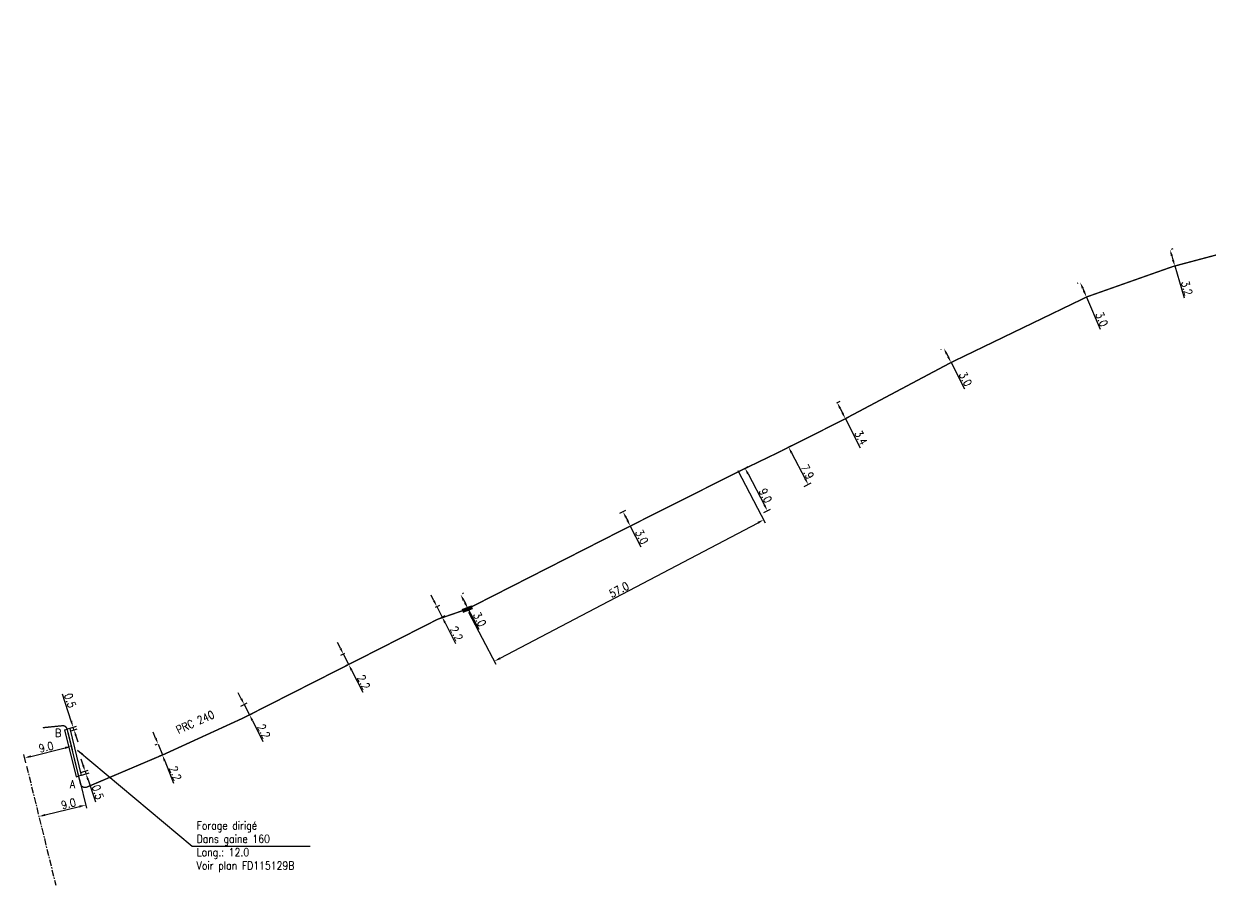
# Model space of a CAD drawing. Header units: millimetres. Extents: x 114996 to 116000, y 129210 to 129989.
# Drawn here: x 114996.4 to 115218.7, y 129210.3 to 129371.8 of the extents above; entities that cross this region are included whole.
import ezdxf
from ezdxf.enums import TextEntityAlignment as Align

# ---------------------------------------------------------------- set-up
doc = ezdxf.new("R2010")
doc.units = ezdxf.units.MM
doc.header["$PDMODE"] = 34
doc.linetypes.add('CENTER', pattern=[2, 1.25, -0.25, 0.25, -0.25])
doc.layers.get('0').update_dxf_attribs({"linetype": 'CONTINUOUS'})
doc.layers.get('DEFPOINTS').update_dxf_attribs({"linetype": 'CONTINUOUS'})
for name, color, linetype in [('M_110', 1, 'M_ST_10'), ('M_300', 7, 'CONTINUOUS'), ('M_400', 7, 'CONTINUOUS')]:
    doc.layers.add(name, color=color, linetype=linetype)
doc.styles.add('M_ROMANS', font='ROMANS.shx', dxfattribs={"width": 0.75})
doc.styles.get("Standard").update_dxf_attribs({"font": 'romans.shx', "width": 0.85})
doc.linetypes.add('M_ST_10', pattern='A,5,-0.3,["++",Standard,S=1,R=0,X=0,Y=-0.5],-2.8', length=8.1)
doc.dimstyles.get("Standard").update_dxf_attribs({"dimtxt": 1.5, "dimasz": 1.2, "dimexe": 0.625, "dimexo": 0.625, "dimgap": 0.25, "dimtad": 1, "dimdec": 1, "dimzin": 0, "dimdsep": 46, "dimtxsty": 'Standard', "dimcen": -0.5, "dimadec": 0, "dimazin": 0, "dimtfac": 1, "dimtdec": 1, "dimtmove": 0, "dimatfit": 3, "dimfxl": 0, "dimtolj": 1, "dimtzin": 0, "dimarcsym": 0})

# ---------------------------------------------------------------- blocks, each defined once
blk = doc.blocks.new('M_300_03')
at = {"color": 0, "linetype": 'Continuous'}
blk.add_solid([(-1, 0.75), (-1, 0), (1, 0.75), (1, 0)], dxfattribs=at)
at = {"color": 0, "linetype": 'Continuous', "style": 'M_ROMANS', "width": 0.75, "flags": 3}
for tag, p in [('DEF_LEG', (0, -4.625)), ('DEF_COUP', (0, -7.125)), ('DEF_TYPE', (0, -9.625))]:
    blk.add_attdef(tag, text='', height=1.2, dxfattribs=at).set_placement(p, align=Align.MIDDLE)
blk = doc.blocks.new('*D32')
at = {"layer": 'DEFPOINTS', "color": 0, "linetype": 'Continuous', "transparency": 16777216}
for p in [(115006.71, 129230.73), (115008.03, 129225.34), (114999.27, 129223.19)]:
    blk.add_point(p, dxfattribs=at)
at = {"layer": 'M_400', "color": 0, "linetype": 'Continuous', "lineweight": -2, "transparency": 16777216}
for p, q in [((115006.86, 129230.13), (115008.18, 129224.73)), ((115000.43, 129223.48), (115006.86, 129225.06))]:
    blk.add_line(p, q, dxfattribs=at)
at = {"layer": 'M_400', "color": 0, "linetype": 'Continuous', "transparency": 16777216}
for points in [[(115006.82, 129225.25), (115006.91, 129224.86), (115008.03, 129225.34)], [(115000.39, 129223.67), (115000.48, 129223.28), (114999.27, 129223.19)]]:
    blk.add_solid(points, dxfattribs=at)
at = {"layer": 'M_400', "color": 0, "linetype": 'Continuous', "transparency": 16777216, "insert": (115004.81, 129225.58), "char_height": 1.5, "attachment_point": 5, "rotation": 13.7891}
blk.add_mtext('\\A1;9.0', dxfattribs=at)
blk = doc.blocks.new('*D33')
at = {"layer": 'DEFPOINTS', "color": 0, "linetype": 'Continuous', "transparency": 16777216}
for p in [(115004.55, 129239.56), (115005.34, 129236.33), (114996.95, 129232.63)]:
    blk.add_point(p, dxfattribs=at)
at = {"layer": 'M_400', "color": 0, "linetype": 'Continuous', "lineweight": -2, "transparency": 16777216}
for p, q in [((115004.7, 129238.95), (115005.49, 129235.72)), ((114996.8, 129233.24), (114996.42, 129234.79)), ((114997.74, 129234.46), (115004.18, 129236.05))]:
    blk.add_line(p, q, dxfattribs=at)
at = {"layer": 'M_400', "color": 0, "linetype": 'Continuous', "transparency": 16777216}
for points in [[(114997.69, 129234.66), (114997.78, 129234.27), (114996.57, 129234.18)], [(115004.13, 129236.24), (115004.23, 129235.85), (115005.34, 129236.33)]]:
    blk.add_solid(points, dxfattribs=at)
at = {"layer": 'M_400', "color": 0, "linetype": 'Continuous', "transparency": 16777216, "insert": (115000.62, 129236.2), "char_height": 1.5, "attachment_point": 5, "rotation": 13.7891}
blk.add_mtext('\\A1;9.0', dxfattribs=at)
blk = doc.blocks.new('*D104')
at = {"layer": 'DEFPOINTS', "color": 0, "linetype": 'Continuous', "transparency": 16777216}
for p in [(115210.86, 129329.34), (115211.19, 129329.44), (115211.76, 129326.27)]:
    blk.add_point(p, dxfattribs=at)
at = {"layer": 'M_110', "color": 0, "linetype": 'Continuous', "lineweight": -2, "transparency": 16777216}
for p, q in [((115211.46, 129329.52), (115211.79, 129329.61)), ((115211.53, 129328.29), (115211.75, 129327.52)), ((115212.09, 129326.37), (115213.84, 129320.41)), ((115212.36, 129326.45), (115212.69, 129326.54))]:
    blk.add_line(p, q, dxfattribs=at)
at = {"layer": 'M_110', "color": 0, "linetype": 'Continuous', "transparency": 16777216}
for points in [[(115211.72, 129328.34), (115211.33, 129328.23), (115211.19, 129329.44)], [(115211.94, 129327.58), (115211.56, 129327.46), (115212.09, 129326.37)]]:
    blk.add_solid(points, dxfattribs=at)
at = {"layer": 'M_110', "color": 0, "linetype": 'Continuous', "transparency": 16777216, "insert": (115214.35, 129322.22), "char_height": 1.5, "attachment_point": 5, "rotation": 286.3534}
blk.add_mtext('\\A1;3.2', dxfattribs=at)
blk = doc.blocks.new('*D105')
at = {"layer": 'DEFPOINTS', "color": 0, "linetype": 'Continuous', "transparency": 16777216}
for p in [(115194.36, 129323.3), (115194.51, 129323.36), (115195.68, 129320.6)]:
    blk.add_point(p, dxfattribs=at)
at = {"layer": 'M_110', "color": 0, "linetype": 'Continuous', "lineweight": -2, "transparency": 16777216}
for p, q in [((115193.93, 129323.12), (115193.79, 129323.06)), ((115194.83, 129322.2), (115195.07, 129321.65)), ((115195.11, 129320.36), (115194.96, 129320.3)), ((115195.54, 129320.54), (115198.1, 129314.53))]:
    blk.add_line(p, q, dxfattribs=at)
at = {"layer": 'M_110', "color": 0, "linetype": 'Continuous', "transparency": 16777216}
for points in [[(115195.02, 129322.28), (115194.65, 129322.12), (115194.36, 129323.3)], [(115195.25, 129321.72), (115194.88, 129321.57), (115195.54, 129320.54)]]:
    blk.add_solid(points, dxfattribs=at)
at = {"layer": 'M_110', "color": 0, "linetype": 'Continuous', "transparency": 16777216, "insert": (115198.4, 129316.38), "char_height": 1.5, "attachment_point": 5, "rotation": 293.0991}
blk.add_mtext('\\A1;3.0', dxfattribs=at)
blk = doc.blocks.new('*D106')
at = {"layer": 'DEFPOINTS', "color": 0, "linetype": 'Continuous', "transparency": 16777216}
for p in [(115168.81, 129310.94), (115168.84, 129310.96), (115170.2, 129308.29)]:
    blk.add_point(p, dxfattribs=at)
at = {"layer": 'M_110', "color": 0, "linetype": 'Continuous', "lineweight": -2, "transparency": 16777216}
for p, q in [((115168.28, 129310.68), (115168.25, 129310.66)), ((115169.35, 129309.87), (115169.63, 129309.34)), ((115169.65, 129308), (115169.61, 129307.99)), ((115170.17, 129308.27), (115172.7, 129303.31))]:
    blk.add_line(p, q, dxfattribs=at)
at = {"layer": 'M_110', "color": 0, "linetype": 'Continuous', "transparency": 16777216}
for points in [[(115169.53, 129309.96), (115169.17, 129309.78), (115168.81, 129310.94)], [(115169.8, 129309.43), (115169.45, 129309.25), (115170.17, 129308.27)]]:
    blk.add_solid(points, dxfattribs=at)
at = {"layer": 'M_110', "color": 0, "linetype": 'Continuous', "transparency": 16777216, "insert": (115172.87, 129305.18), "char_height": 1.5, "attachment_point": 5, "rotation": 296.9905}
blk.add_mtext('\\A1;3.0', dxfattribs=at)
blk = doc.blocks.new('*D107')
at = {"layer": 'DEFPOINTS', "color": 0, "linetype": 'Continuous', "transparency": 16777216}
for p in [(115148.22, 129300.46), (115148.83, 129300.77), (115149.76, 129297.43)]:
    blk.add_point(p, dxfattribs=at)
at = {"layer": 'M_110', "color": 0, "linetype": 'Continuous', "lineweight": -2, "transparency": 16777216}
for p, q in [((115148.78, 129300.74), (115149.38, 129301.05)), ((115149.37, 129299.7), (115149.82, 129298.81)), ((115150.32, 129297.71), (115150.93, 129298.02)), ((115150.37, 129297.74), (115153.15, 129292.28))]:
    blk.add_line(p, q, dxfattribs=at)
at = {"layer": 'M_110', "color": 0, "linetype": 'Continuous', "transparency": 16777216}
for points in [[(115149.55, 129299.79), (115149.19, 129299.61), (115148.83, 129300.77)], [(115150, 129298.9), (115149.65, 129298.71), (115150.37, 129297.74)]]:
    blk.add_solid(points, dxfattribs=at)
at = {"layer": 'M_110', "color": 0, "linetype": 'Continuous', "transparency": 16777216, "insert": (115153.3, 129294.18), "char_height": 1.5, "attachment_point": 5, "rotation": 296.9905}
blk.add_mtext('\\A1;3.4', dxfattribs=at)
blk = doc.blocks.new('*D108')
at = {"layer": 'DEFPOINTS', "color": 0, "linetype": 'Continuous', "transparency": 16777216}
for p in [(115138.43, 129291.72), (115143.41, 129285.41), (115142.1, 129284.72)]:
    blk.add_point(p, dxfattribs=at)
at = {"layer": 'M_110', "color": 0, "linetype": 'Continuous', "lineweight": -2, "transparency": 16777216}
for p, q in [((115138.98, 129292.01), (115140.29, 129292.69)), ((115140.29, 129291.34), (115142.85, 129286.47)), ((115142.66, 129285.01), (115143.96, 129285.7))]:
    blk.add_line(p, q, dxfattribs=at)
at = {"layer": 'M_110', "color": 0, "linetype": 'Continuous', "transparency": 16777216}
for points in [[(115140.47, 129291.43), (115140.11, 129291.25), (115139.73, 129292.4)], [(115143.03, 129286.56), (115142.67, 129286.38), (115143.41, 129285.41)]]:
    blk.add_solid(points, dxfattribs=at)
at = {"layer": 'M_110', "color": 0, "linetype": 'Continuous', "transparency": 16777216, "insert": (115143.27, 129287.81), "char_height": 1.5, "attachment_point": 5, "rotation": 297.7181}
blk.add_mtext('\\A1;7.9', dxfattribs=at)
blk = doc.blocks.new('*D109')
at = {"layer": 'DEFPOINTS', "color": 0, "linetype": 'Continuous', "transparency": 16777216}
for p in [(115130.33, 129287.81), (115134.52, 129279.85), (115135.76, 129280.5)]:
    blk.add_point(p, dxfattribs=at)
at = {"layer": 'M_110', "color": 0, "linetype": 'Continuous', "lineweight": -2, "transparency": 16777216}
for p, q in [((115130.89, 129288.1), (115132.13, 129288.76)), ((115132.13, 129287.4), (115135.2, 129281.56)), ((115135.07, 129280.14), (115136.31, 129280.79))]:
    blk.add_line(p, q, dxfattribs=at)
at = {"layer": 'M_110', "color": 0, "linetype": 'Continuous', "transparency": 16777216}
for points in [[(115132.31, 129287.5), (115131.95, 129287.31), (115131.57, 129288.46)], [(115135.38, 129281.65), (115135.02, 129281.47), (115135.76, 129280.5)]]:
    blk.add_solid(points, dxfattribs=at)
at = {"layer": 'M_110', "color": 0, "linetype": 'Continuous', "transparency": 16777216, "insert": (115135.4, 129283.32), "char_height": 1.5, "attachment_point": 5, "rotation": 297.7181}
blk.add_mtext('\\A1;9.0', dxfattribs=at)
blk = doc.blocks.new('*D110')
at = {"layer": 'DEFPOINTS', "color": 0, "linetype": 'Continuous', "transparency": 16777216}
for p in [(115129.94, 129288.56), (115135.07, 129278.8), (115079.48, 129262.05)]:
    blk.add_point(p, dxfattribs=at)
at = {"layer": 'M_400', "color": 0, "linetype": 'Continuous', "lineweight": -2, "transparency": 16777216}
for p, q in [((115130.23, 129288.01), (115135.36, 129278.25)), ((115085.67, 129252.85), (115134.01, 129278.24)), ((115079.77, 129261.5), (115084.9, 129251.74))]:
    blk.add_line(p, q, dxfattribs=at)
at = {"layer": 'M_400', "color": 0, "linetype": 'Continuous', "transparency": 16777216}
for points in [[(115133.91, 129278.42), (115134.1, 129278.07), (115135.07, 129278.8)], [(115085.58, 129253.02), (115085.77, 129252.67), (115084.61, 129252.29)]]:
    blk.add_solid(points, dxfattribs=at)
at = {"layer": 'M_400', "color": 0, "linetype": 'Continuous', "transparency": 16777216, "insert": (115107.95, 129265.68), "char_height": 1.5, "attachment_point": 5, "rotation": 27.7181}
blk.add_mtext('\\A1;57.0', dxfattribs=at)
blk = doc.blocks.new('*D111')
at = {"layer": 'DEFPOINTS', "color": 0, "linetype": 'Continuous', "transparency": 16777216}
for p in [(115107.59, 129279.74), (115108.7, 129280.31), (115108.95, 129277.06)]:
    blk.add_point(p, dxfattribs=at)
at = {"layer": 'M_110', "color": 0, "linetype": 'Continuous', "lineweight": -2, "transparency": 16777216}
for p, q in [((115108.14, 129280.02), (115109.26, 129280.59)), ((115109.25, 129279.24), (115109.52, 129278.7)), ((115109.51, 129277.35), (115110.62, 129277.92)), ((115110.06, 129277.63), (115112.05, 129273.74))]:
    blk.add_line(p, q, dxfattribs=at)
at = {"layer": 'M_110', "color": 0, "linetype": 'Continuous', "transparency": 16777216}
for points in [[(115109.43, 129279.33), (115109.07, 129279.15), (115108.7, 129280.31)], [(115109.7, 129278.79), (115109.34, 129278.61), (115110.06, 129277.63)]]:
    blk.add_solid(points, dxfattribs=at)
at = {"layer": 'M_110', "color": 0, "linetype": 'Continuous', "transparency": 16777216, "insert": (115112.22, 129275.6), "char_height": 1.5, "attachment_point": 5, "rotation": 296.9968}
blk.add_mtext('\\A1;3.0', dxfattribs=at)
blk = doc.blocks.new('*D113')
at = {"layer": 'DEFPOINTS', "color": 0, "linetype": 'Continuous', "transparency": 16777216}
for p in [(115006.55, 129231.21), (115006.71, 129230.73), (115007.92, 129231.67)]:
    blk.add_point(p, dxfattribs=at)
at = {"layer": 'M_400', "color": 0, "linetype": 'Continuous', "lineweight": -2, "transparency": 16777216}
for p, q in [((115007.54, 129232.81), (115007.16, 129233.95)), ((115007.14, 129231.41), (115008.52, 129231.87)), ((115007.3, 129230.93), (115008.68, 129231.4)), ((115007.92, 129231.67), (115008.08, 129231.2)), ((115008.47, 129230.06), (115009.87, 129225.92))]:
    blk.add_line(p, q, dxfattribs=at)
at = {"layer": 'M_400', "color": 0, "linetype": 'Continuous', "transparency": 16777216}
for points in [[(115007.73, 129232.87), (115007.35, 129232.74), (115007.92, 129231.67)], [(115008.66, 129230.13), (115008.28, 129230), (115008.08, 129231.2)]]:
    blk.add_solid(points, dxfattribs=at)
at = {"layer": 'M_400', "color": 0, "linetype": 'Continuous', "transparency": 16777216, "insert": (115010.31, 129227.74), "char_height": 1.5, "attachment_point": 5, "rotation": 288.6689}
blk.add_mtext('\\A1;0.5', dxfattribs=at)
blk = doc.blocks.new('*D114')
at = {"layer": 'DEFPOINTS', "color": 0, "linetype": 'Continuous', "transparency": 16777216}
for p in [(115078.09, 129264.71), (115078.26, 129264.8), (115079.48, 129262.05)]:
    blk.add_point(p, dxfattribs=at)
at = {"layer": 'M_400', "color": 0, "linetype": 'Continuous', "lineweight": -2, "transparency": 16777216}
for p, q in [((115078.64, 129265), (115078.81, 129265.09)), ((115078.82, 129263.74), (115079.1, 129263.21)), ((115079.66, 129262.14), (115081.69, 129258.27)), ((115080.03, 129262.34), (115080.21, 129262.43))]:
    blk.add_line(p, q, dxfattribs=at)
at = {"layer": 'M_400', "color": 0, "linetype": 'Continuous', "transparency": 16777216}
for points in [[(115079, 129263.83), (115078.64, 129263.64), (115078.26, 129264.8)], [(115079.28, 129263.3), (115078.92, 129263.11), (115079.66, 129262.14)]]:
    blk.add_solid(points, dxfattribs=at)
at = {"layer": 'M_400', "color": 0, "linetype": 'Continuous', "transparency": 16777216, "insert": (115081.84, 129260.14), "char_height": 1.5, "attachment_point": 5, "rotation": 297.7181}
blk.add_mtext('\\A1;3.0', dxfattribs=at)
blk = doc.blocks.new('*D115')
at = {"layer": 'DEFPOINTS', "color": 0, "linetype": 'Continuous', "transparency": 16777216}
for p in [(115073.01, 129262.12), (115073.82, 129262.54), (115074, 129260.16)]:
    blk.add_point(p, dxfattribs=at)
at = {"layer": 'M_110', "color": 0, "linetype": 'Continuous', "lineweight": -2, "transparency": 16777216}
for p, q in [((115073.28, 129263.61), (115072.73, 129264.68)), ((115073.56, 129262.41), (115074.38, 129262.82)), ((115073.82, 129262.54), (115074.82, 129260.57)), ((115074.56, 129260.44), (115075.37, 129260.86)), ((115075.36, 129259.5), (115077.34, 129255.61))]:
    blk.add_line(p, q, dxfattribs=at)
at = {"layer": 'M_110', "color": 0, "linetype": 'Continuous', "transparency": 16777216}
for points in [[(115073.45, 129263.7), (115073.1, 129263.52), (115073.82, 129262.54)], [(115075.54, 129259.59), (115075.18, 129259.41), (115074.82, 129260.57)]]:
    blk.add_solid(points, dxfattribs=at)
at = {"layer": 'M_110', "color": 0, "linetype": 'Continuous', "transparency": 16777216, "insert": (115077.51, 129257.47), "char_height": 1.5, "attachment_point": 5, "rotation": 296.9248}
blk.add_mtext('\\A1;2.2', dxfattribs=at)
blk = doc.blocks.new('*D116')
at = {"layer": 'DEFPOINTS', "color": 0, "linetype": 'Continuous', "transparency": 16777216}
for p in [(115056.31, 129253.64), (115057.08, 129254.04), (115058.08, 129252.07)]:
    blk.add_point(p, dxfattribs=at)
at = {"layer": 'M_110', "color": 0, "linetype": 'Continuous', "lineweight": -2, "transparency": 16777216}
for p, q in [((115055.76, 129254.71), (115055.22, 129255.78)), ((115056.53, 129253.75), (115055.75, 129253.36)), ((115056.31, 129253.64), (115057.3, 129251.68)), ((115057.52, 129251.79), (115056.74, 129251.4)), ((115057.85, 129250.61), (115059.94, 129246.48))]:
    blk.add_line(p, q, dxfattribs=at)
at = {"layer": 'M_110', "color": 0, "linetype": 'Continuous', "transparency": 16777216}
for points in [[(115055.94, 129254.8), (115055.58, 129254.62), (115056.31, 129253.64)], [(115058.02, 129250.7), (115057.67, 129250.52), (115057.3, 129251.68)]]:
    blk.add_solid(points, dxfattribs=at)
at = {"layer": 'M_110', "color": 0, "linetype": 'Continuous', "transparency": 16777216, "insert": (115060.12, 129248.35), "char_height": 1.5, "attachment_point": 5, "rotation": 296.9248}
blk.add_mtext('\\A1;2.2', dxfattribs=at)
blk = doc.blocks.new('*D117')
at = {"layer": 'DEFPOINTS', "color": 0, "linetype": 'Continuous', "transparency": 16777216}
for p in [(115036.52, 129243.59), (115037.72, 129244.2), (115037.51, 129241.63)]:
    blk.add_point(p, dxfattribs=at)
at = {"layer": 'M_110', "color": 0, "linetype": 'Continuous', "lineweight": -2, "transparency": 16777216}
for p, q in [((115037.18, 129245.27), (115036.63, 129246.34)), ((115037.07, 129243.87), (115038.28, 129244.49)), ((115037.72, 129244.2), (115038.72, 129242.24)), ((115038.07, 129241.91), (115039.27, 129242.52)), ((115039.26, 129241.17), (115041.24, 129237.27))]:
    blk.add_line(p, q, dxfattribs=at)
at = {"layer": 'M_110', "color": 0, "linetype": 'Continuous', "transparency": 16777216}
for points in [[(115037.36, 129245.36), (115037, 129245.18), (115037.72, 129244.2)], [(115039.44, 129241.26), (115039.08, 129241.08), (115038.72, 129242.24)]]:
    blk.add_solid(points, dxfattribs=at)
at = {"layer": 'M_110', "color": 0, "linetype": 'Continuous', "transparency": 16777216, "insert": (115041.41, 129239.14), "char_height": 1.5, "attachment_point": 5, "rotation": 296.9248}
blk.add_mtext('\\A1;2.2', dxfattribs=at)
blk = doc.blocks.new('*D118')
at = {"layer": 'DEFPOINTS', "color": 0, "linetype": 'Continuous', "transparency": 16777216}
for p in [(115021.59, 129236.77), (115021.94, 129236.9), (115022.75, 129234.86)]:
    blk.add_point(p, dxfattribs=at)
at = {"layer": 'M_110', "color": 0, "linetype": 'Continuous', "lineweight": -2, "transparency": 16777216}
for p, q in [((115021.14, 129237.88), (115020.7, 129239)), ((115021.36, 129236.67), (115021.01, 129236.53)), ((115021.59, 129236.77), (115022.4, 129234.72)), ((115022.17, 129234.63), (115021.82, 129234.49)), ((115022.84, 129233.6), (115024.49, 129229.43))]:
    blk.add_line(p, q, dxfattribs=at)
at = {"layer": 'M_110', "color": 0, "linetype": 'Continuous', "transparency": 16777216}
for points in [[(115021.33, 129237.95), (115020.96, 129237.81), (115021.59, 129236.77)], [(115023.02, 129233.68), (115022.65, 129233.53), (115022.4, 129234.72)]]:
    blk.add_solid(points, dxfattribs=at)
at = {"layer": 'M_110', "color": 0, "linetype": 'Continuous', "transparency": 16777216, "insert": (115024.84, 129231.27), "char_height": 1.5, "attachment_point": 5, "rotation": 291.6024}
blk.add_mtext('\\A1;2.2', dxfattribs=at)
blk = doc.blocks.new('*D119')
at = {"layer": 'DEFPOINTS', "color": 0, "linetype": 'Continuous', "transparency": 16777216}
for p in [(115004.55, 129239.56), (115004.71, 129239.08), (115005.84, 129239.45)]:
    blk.add_point(p, dxfattribs=at)
at = {"layer": 'M_400', "color": 0, "linetype": 'Continuous', "lineweight": -2, "transparency": 16777216}
for p, q in [((115005.31, 129241.06), (115003.67, 129246.11)), ((115005.15, 129239.75), (115006.28, 129240.12)), ((115005.3, 129239.27), (115006.43, 129239.64)), ((115005.84, 129239.45), (115005.68, 129239.92)), ((115006.21, 129238.31), (115006.58, 129237.17))]:
    blk.add_line(p, q, dxfattribs=at)
at = {"layer": 'M_400', "color": 0, "linetype": 'Continuous', "transparency": 16777216}
for points in [[(115005.5, 129241.13), (115005.12, 129241), (115005.68, 129239.92)], [(115006.4, 129238.37), (115006.02, 129238.25), (115005.84, 129239.45)]]:
    blk.add_solid(points, dxfattribs=at)
at = {"layer": 'M_400', "color": 0, "linetype": 'Continuous', "transparency": 16777216, "insert": (115005.11, 129244.91), "char_height": 1.5, "attachment_point": 5, "rotation": 288.0286}
blk.add_mtext('\\A1;0.5', dxfattribs=at)

msp = doc.modelspace()

# ---------------------------------------------------------------- linework, layer by layer
at = {"layer": 'M_110', "const_width": 0.25, "flags": 128}
msp.add_lwpolyline([(115399.47, 129366.93, 1.276729), (115398.59, 129367.53, 2.293046), (115399.75, 129368.01, 0.107252), (115394.66, 129369.13), (115387.42, 129369.15, -0.108193), (115385.67, 129370.08, 0.174392), (115381.51, 129371.64), (115368.13, 129370.92), (115357.32, 129369.41), (115346.02, 129366.92), (115334.81, 129363.78), (115312.24, 129357.19), (115298.71, 129352.85), (115278.36, 129347.41), (115273.33, 129345.87), (115271.21, 129343.8), (115263.86, 129341.69), (115249.89, 129337.93), (115233.93, 129332.27), (115222.76, 129329.2), (115211.78, 129326.28), (115195.68, 129320.6), (115170.2, 129308.29), (115149.76, 129297.43), (115138.43, 129291.72), (115130.33, 129287.81), (115108.95, 129277.06), (115079.48, 129262.05), (115074, 129260.16), (115058.08, 129252.07), (115037.49, 129241.62), (115022.75, 129234.86), (115008.26, 129228.7, -0.450021), (115007.06, 129229.27), (115004.55, 129239.56, 0.425513), (115003.48, 129240.18), (115000, 129239.83)], format="xyb", dxfattribs=at)
at = {"layer": 'M_400', "color": 7}
for p, q in [((115004.07, 129239.44), (115004.55, 129239.56)), ((115004.07, 129239.44), (115006.22, 129230.61)), ((115005.04, 129239.67), (115004.55, 129239.56)), ((115005.04, 129239.67), (115007.19, 129230.85)), ((115006.22, 129230.61), (115006.71, 129230.73)), ((115007.19, 129230.85), (115006.71, 129230.73))]:
    msp.add_line(p, q, dxfattribs=at)
at = {"layer": 'M_400', "linetype": 'CENTER', "flags": 128}
msp.add_lwpolyline([(114996.95, 129232.63), (114999.27, 129223.19), (115002.43, 129210.3)], dxfattribs=at)

# ---------------------------------------------------------------- block references
at = {"layer": 'M_300', "rotation": 21.21573022622853}
msp.add_blockref('M_300_03', (115079.67, 129261.71), dxfattribs=at)

# ---------------------------------------------------------------- texts
at = {"layer": 'M_110', "linetype": 'Continuous', "width": 0.85}
msp.add_text('PRC 240', height=1.5, rotation=24.2665, dxfattribs=at).set_placement((115028.54, 129240.87), align=Align.MIDDLE)
at = {"layer": 'M_400', "linetype": 'Continuous', "width": 0.85}
for s, p in [('B', (115002.88, 129238.84)), ('A', (115005.57, 129229.26))]:
    msp.add_text(s, height=1.5, dxfattribs=at).set_placement(p, align=Align.MIDDLE)
at = {"layer": 'M_400', "linetype": 'Continuous', "insert": (115028.83, 129217.5), "char_height": 1.5, "attachment_point": 4}
msp.add_mtext('\\A1;Forage dirigé \\PDans gaine 160 \\PLong.: 12.0\\PVoir plan FD115129B', dxfattribs=at)

# ---------------------------------------------------------------- dimensions: what is measured, and where the dimension line sits
at = {"layer": 'M_110', "linetype": 'Continuous'}
for base, p1, p2, angle, picture, middle in [((115211.19, 129329.44), (115211.76, 129326.27), (115210.86, 129329.34), 286.3534, '*D104', (115213.39, 129321.94)), ((115194.36, 129323.3), (115195.68, 129320.6), (115194.51, 129323.36), 293.0991, '*D105', (115197.48, 129315.99)), ((115168.81, 129310.94), (115170.2, 129308.29), (115168.84, 129310.96), 296.9905, '*D106', (115171.98, 129304.72)), ((115148.83, 129300.77), (115149.76, 129297.43), (115148.22, 129300.46), 296.9905, '*D107', (115152.41, 129293.72)), ((115143.41, 129285.41), (115138.43, 129291.72), (115142.1, 129284.72), 297.7181, '*D108', (115142.39, 129287.34)), ((115135.76, 129280.5), (115130.33, 129287.81), (115134.52, 129279.85), 297.7181, '*D109', (115134.52, 129282.86)), ((115108.7, 129280.31), (115108.95, 129277.06), (115107.59, 129279.74), 296.9968, '*D111', (115111.33, 129275.15)), ((115073.82, 129262.54), (115074, 129260.16), (115073.01, 129262.12), 296.9248, '*D115', (115076.62, 129257.02)), ((115056.31, 129253.64), (115058.08, 129252.07), (115057.08, 129254.04), 296.9248, '*D116', (115059.22, 129247.89)), ((115037.72, 129244.2), (115037.51, 129241.63), (115036.52, 129243.59), 296.9248, '*D117', (115040.52, 129238.69)), ((115021.59, 129236.77), (115022.75, 129234.86), (115021.94, 129236.9), 291.6024, '*D118', (115023.91, 129230.9))]:
    dim = msp.add_linear_dim(base=base, p1=p1, p2=p2, angle=angle, dimstyle='Standard', dxfattribs=at)
    dim.commit()
    dim.dimension.update_dxf_attribs({"geometry": picture, "text_midpoint": middle, "dimtype": 160})
at = {"layer": 'M_400', "linetype": 'Continuous'}
for base, p1, p2, angle, picture, middle in [((115135.07, 129278.8), (115079.48, 129262.05), (115129.94, 129288.56), 27.7181, '*D110', (115108.41, 129264.79)), ((115078.26, 129264.8), (115079.48, 129262.05), (115078.09, 129264.71), 297.7181, '*D114', (115080.95, 129259.68)), ((115005.84, 129239.45), (115004.55, 129239.56), (115004.71, 129239.08), 288.0286, '*D119', (115004.16, 129244.6)), ((115005.34, 129236.33), (114996.95, 129232.63), (115004.55, 129239.56), 193.7891, '*D33', (115000.86, 129235.23)), ((115007.92, 129231.67), (115006.71, 129230.73), (115006.55, 129231.21), 288.6689, '*D113', (115009.36, 129227.42)), ((115008.03, 129225.34), (114999.27, 129223.19), (115006.71, 129230.73), 193.7891, '*D32', (115005.05, 129224.61))]:
    dim = msp.add_linear_dim(base=base, p1=p1, p2=p2, angle=angle, dimstyle='Standard', dxfattribs=at)
    dim.commit()
    dim.dimension.update_dxf_attribs({"geometry": picture, "text_midpoint": middle, "dimtype": 160})

# ---------------------------------------------------------------- leaders
at = {"layer": 'M_400', "linetype": 'Continuous', "annotation_type": 0, "has_hookline": 1, "hookline_direction": 0, "text_width": 20.7}
msp.add_leader([(115006.5, 129235.62), (115027.95, 129217.64), (115029.15, 129217.64)], dimstyle='Standard', override={"dimse2": 1}, dxfattribs=at)

doc.saveas('drawing.dxf')
